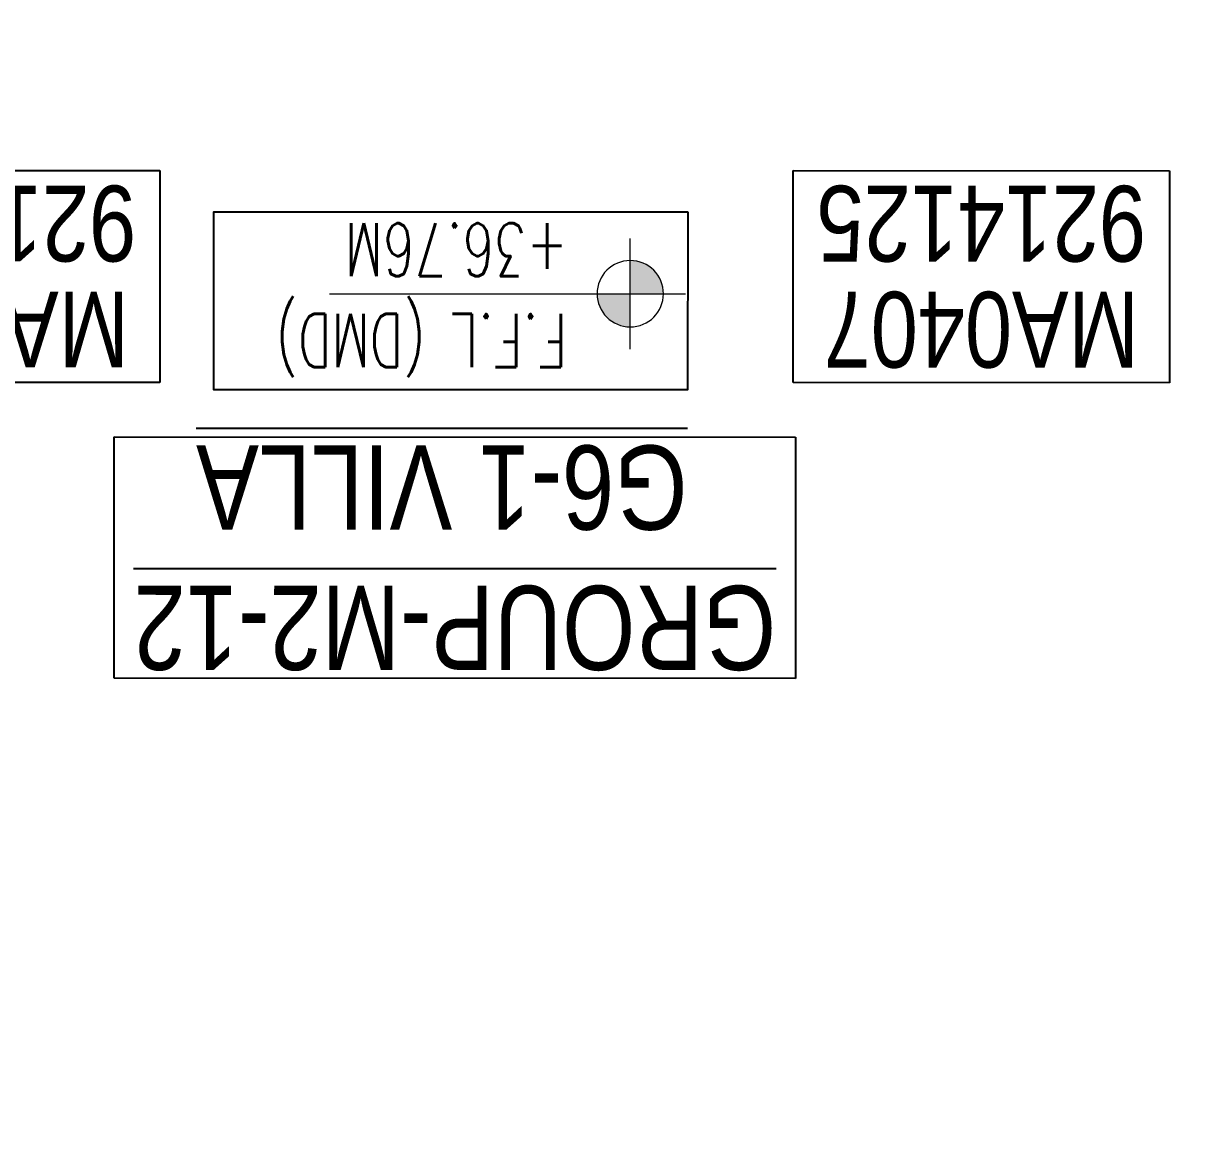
# Model space of a CAD drawing. Header units: centimetres. Extents: x -6122352 to 6876996, y -1694241 to 2592194.
# Drawn here: x 195497 to 202392, y -35099 to -28466 of the extents above; entities that cross this region are included whole.
import ezdxf
from ezdxf.xclip import XClip

# ---------------------------------------------------------------- set-up
doc = ezdxf.new("R2010")
doc.units = ezdxf.units.CM
doc.header["$MEASUREMENT"] = 0
doc.header["$XCLIPFRAME"] = 2
for name, pattern in [('DASHED2', [0.375, 0.25, -0.125]), ('XR-AR-MID-SETTING OUT FOR MASTER$0$23585-XR-AR-MID-GROUND FLOOR$0$23261-XR-AR-SI-GF$0$HIDDEN', [0.375, 0.25, -0.125]), ('XR-AR-MID-SETTING OUT FOR MASTER$0$23585-XR-AR-MID-GROUND FLOOR$0$945-4P-1-101-GROUND FLOOR PLAN$0$XR-MIDDLE-GROUND FLOOR PLAN$0$HIDDEN', [9.524999999999999, 6.35, -3.175]), ('XR-AR-MID-SETTING OUT FOR MASTER$0$23585-XR-AR-MID-GROUND FLOOR$0$945-4P-1-101-GROUND FLOOR PLAN$0$XR-MIDDLE-GROUND FLOOR PLAN$0$HIDDEN2', [0.1875, 0.125, -0.0625])]:
    doc.linetypes.add(name, pattern=pattern)
for name, color, linetype, lineweight in [('23585-XR-AR-DAMAC PLOT LIMITS$0$1-Mid units', 41, 'Continuous', 5), ('@ Foundations', 4, 'DASHED2', 50), ('A-ANNO-TEXT', 3, 'Continuous', 25), ('XR-AR-MID-SETTING OUT FOR MASTER$0$23585-XR-AR-MID-GROUND FLOOR$0$$A-GLAZ-WNDO', 232, 'Continuous', 9), ('XR-AR-MID-SETTING OUT FOR MASTER$0$23585-XR-AR-MID-GROUND FLOOR$0$$A-WALL', 1, 'Continuous', 5), ('XR-AR-MID-SETTING OUT FOR MASTER$0$23585-XR-AR-MID-GROUND FLOOR$0$A-DOOR-FULL', 1, 'Continuous', 9), ('XR-AR-MID-SETTING OUT FOR MASTER$0$23585-XR-AR-MID-GROUND FLOOR$0$A-EQUP-KITN-PLAN', 202, 'Continuous', 9), ('XR-AR-MID-SETTING OUT FOR MASTER$0$23585-XR-AR-MID-GROUND FLOOR$0$A-FLOR-OVHD', 9, 'XR-AR-MID-SETTING OUT FOR MASTER$0$23585-XR-AR-MID-GROUND FLOOR$0$23261-XR-AR-SI-GF$0$HIDDEN', 15), ('XR-AR-MID-SETTING OUT FOR MASTER$0$23585-XR-AR-MID-GROUND FLOOR$0$A-GLAZ-SILL', 8, 'Continuous', 5), ('XR-AR-MID-SETTING OUT FOR MASTER$0$23585-XR-AR-MID-GROUND FLOOR$0$A-GLAZ-WNDO', 232, 'Continuous', 9), ('XR-AR-MID-SETTING OUT FOR MASTER$0$23585-XR-AR-MID-GROUND FLOOR$0$A-WALL', 7, 'Continuous', 30), ('XR-AR-MID-SETTING OUT FOR MASTER$0$23585-XR-AR-MID-GROUND FLOOR$0$A-WALL-FNSH', 9, 'Continuous', 5), ('XR-AR-MID-SETTING OUT FOR MASTER$0$23585-XR-AR-MID-GROUND FLOOR$0$S-COLS', 51, 'Continuous', 40), ('Xref group 33-41$0$36-TAGLVL', 23, 'Continuous', 9)]:
    doc.layers.add(name, color=color, linetype=linetype, lineweight=lineweight)
for name, color, linetype in [('@MI-REF LAYER', 7, 'Continuous'), ('B_TH_4', 7, 'Continuous'), ('XR-AR-MID-SETTING OUT FOR MASTER$0$23585-XR-AR-MID-GROUND FLOOR$0$A-Flor-Hral', 3, 'Continuous'), ('XR-AR-MID-SETTING OUT FOR MASTER$0$23585-XR-AR-MID-GROUND FLOOR$0$A-Flor-Strs', 1, 'Continuous'), ('XR-AR-MID-SETTING OUT FOR MASTER$0$23585-XR-AR-MID-GROUND FLOOR$0$G-SHAD-20', 251, 'Continuous'), ('XR-AR-MID-SETTING OUT FOR MASTER$0$23585-XR-AR-MID-GROUND FLOOR$0$GS-HATCH-FLOOR TILE', 251, 'Continuous'), ('Xref group 33-41$0$S-LEVELS', 2, 'Continuous'), ('Xref group 33-41$0$TYPICAL NEW PROFILE', 3, 'Continuous')]:
    doc.layers.add(name, color=color, linetype=linetype)
doc.styles.add('Xref group 33-41$0$1710 X BOUNDARY WALL OPTION 1$0$Ariel', font='arial.ttf', dxfattribs={"width": 0.8})
doc.styles.add('Xref group 33-41$0$DLT_TEXT', font='romans.shx', dxfattribs={"width": 0.7})
doc.styles.add('Xref group 33-41$0$Overall SOP Plan$0$LAC-609-NG10-1-XREF-GRID-125SC$0$GRID-DIM-NO', font='arial.ttf', dxfattribs={"width": 0.8})

# ---------------------------------------------------------------- blocks, each defined once
blk = doc.blocks.new('23585-XR-AR-DAMAC PLOT LIMITS')
at = {"layer": '23585-XR-AR-DAMAC PLOT LIMITS$0$1-Mid units', "color": 251, "true_color": 0x636466}
for points in [[(496556.4001000002, 2769014.2083), (496538.7049000002, 2769030.4221), (496542.7582999999, 2769034.845899999), (496560.4537000004, 2769018.632099999)], [(496552.3466999996, 2769009.784499999), (496534.6514999997, 2769025.998299999), (496538.7049000002, 2769030.4221), (496556.4001000002, 2769014.2083)]]:
    blk.add_lwpolyline(points, close=True, dxfattribs=at)
blk = doc.blocks.new('A$Cf093b529')
at = {"layer": 'A-ANNO-TEXT'}
blk.add_blockref('23585-XR-AR-DAMAC PLOT LIMITS', (-495391.9901121984, -2768603.441896566), dxfattribs=at)
blk = doc.blocks.new('*U27')
for points in [[(91, -5.684341886080801e-14), (41, -5.684341886080801e-14), (41, 1021), (91, 1021)], [(0, 0), (38, -5.684341886080801e-14), (38, -50), (50, -50), (50, -249.9999019090924), (0, -249.9999019090924)], [(1100, 2.842170943040401e-14), (1062, -2.842170943040401e-14), (1062, -49.99999999999997), (1050, -49.99999999999997), (1050, -249.9999019090924), (1100, -249.9999019090924)]]:
    blk.add_lwpolyline(points, close=True)
at = {"color": 8, "linetype": 'XR-AR-MID-SETTING OUT FOR MASTER$0$23585-XR-AR-MID-GROUND FLOOR$0$945-4P-1-101-GROUND FLOOR PLAN$0$XR-MIDDLE-GROUND FLOOR PLAN$0$HIDDEN2'}
blk.add_arc((41, -5.684341886080801e-14), 1021, 1.594950045944486e-15, 90, dxfattribs=at)
at = {"layer": 'XR-AR-MID-SETTING OUT FOR MASTER$0$23585-XR-AR-MID-GROUND FLOOR$0$A-GLAZ-SILL', "linetype": 'XR-AR-MID-SETTING OUT FOR MASTER$0$23585-XR-AR-MID-GROUND FLOOR$0$945-4P-1-101-GROUND FLOOR PLAN$0$XR-MIDDLE-GROUND FLOOR PLAN$0$HIDDEN2', "ltscale": 3}
blk.add_lwpolyline([(0, 0), (1100, 0), (1100, -249.9999019090924), (0, -249.9999019090924)], close=True, dxfattribs=at)
blk = doc.blocks.new('XR-AR-MID-SETTING OUT FOR MASTER$0$23585-XR-AR-MID-GROUND FLOOR$0$945-4P-1-101-GROUND FLOOR PLAN$0$XR-MIDDLE-GROUND FLOOR PLAN$0$A$C69996ABC')
at = {"layer": 'XR-AR-MID-SETTING OUT FOR MASTER$0$23585-XR-AR-MID-GROUND FLOOR$0$A-FLOR-OVHD', "linetype": 'XR-AR-MID-SETTING OUT FOR MASTER$0$23585-XR-AR-MID-GROUND FLOOR$0$945-4P-1-101-GROUND FLOOR PLAN$0$XR-MIDDLE-GROUND FLOOR PLAN$0$HIDDEN2', "ltscale": 5}
for p, q in [((-1.567610912189821e-07, 0.8999993633871721), (0.09999984323878941, 0.8999992964713464)), ((-1.567610912189821e-07, 0.8999993633871721), (-1.567612066821766e-07, -6.366128229018386e-07)), ((-1.567612066821766e-07, -6.366128229018386e-07), (0.09999984323878763, -7.035294533608294e-07))]:
    blk.add_line(p, q, dxfattribs=at)
blk.add_lwpolyline([(0.09999984323878763, 0.8499993633871732), (0.2499998432387915, 0.4499993633871799), (0.1000013713221097, 0.04999936338717248)], dxfattribs=at)
at = {"layer": 'XR-AR-MID-SETTING OUT FOR MASTER$0$23585-XR-AR-MID-GROUND FLOOR$0$A-GLAZ-WNDO'}
for p, q in [((0.09999984323878763, 0.8499993633871732), (0.09999984323878763, 0.8999993633871703)), ((0.09999984323878941, 0.8999993633871721), (0.09999984323878763, -6.366128264545523e-07)), ((0.2499998432387809, 0.8999993633871703), (0.2499998432387809, 0.8499993633871732)), ((0.2499998432387809, 0.8499993633871732), (0.09999984323878763, 0.8499993633871732)), ((0.2499998432387809, 0.8499993633871732), (0.2499998432387809, 0.04999936338717248)), ((0.09999984323878763, -6.366128246781955e-07), (0.09999984323878763, 0.04999936338717248)), ((0.09999984323878763, 0.04999936338717248), (0.2499998432387809, 0.04999936338717248)), ((0.249999843238875, -6.366128388890502e-07), (0.249999843238875, 0.04999936338715827))]:
    blk.add_line(p, q, dxfattribs=at)
for points in [[(0.2499986387444419, 0.8999993968456259), (0.0999998435430971, 0.8999992964713464)], [(0.09999984323878763, -7.035294533608294e-07), (0.2499998432388448, -6.366128317836228e-07)]]:
    blk.add_lwpolyline(points, dxfattribs=at)
blk.add_lwpolyline([(0.2499998432387951, 0.8499993633871732), (0.2499998432387933, 0.04999936338717248), (0.1999998432387962, 0.04999936338717248), (0.1999998432387962, 0.8499993633871732)], close=True, dxfattribs=at)
blk = doc.blocks.new('XR-AR-MID-SETTING OUT FOR MASTER$0$23585-XR-AR-MID-GROUND FLOOR$0$945-4P-1-101-GROUND FLOOR PLAN$0$XR-MIDDLE-GROUND FLOOR PLAN$0$BREAK LINE1')
blk.add_lwpolyline([(648.1633601741578, -6.16698093744526, 0, 0, 0), (100.7725748287976, -6.16698093744526, 16.74478720384293, 16.74478720384293, 0), (38.27257482879577, -177.8843240237456, 16.74478720384293, 16.74478720384293, 0), (-86.72742517120423, 165.5503621488551, 16.74478720384293, 16.74478720384293, 0), (-149.2274251712042, -6.166980937447079, 0, 0, 0), (-912.0704092131346, -6.166980937441622, 0, 0, 0)], format="xyseb")
blk = doc.blocks.new('XR-AR-MID-SETTING OUT FOR MASTER$0$23585-XR-AR-MID-GROUND FLOOR$0$945-4P-1-101-GROUND FLOOR PLAN$0$XR-MIDDLE-GROUND FLOOR PLAN$0$WRFWF')
at = {"layer": 'XR-AR-MID-SETTING OUT FOR MASTER$0$23585-XR-AR-MID-GROUND FLOOR$0$A-FLOR-OVHD', "linetype": 'XR-AR-MID-SETTING OUT FOR MASTER$0$23585-XR-AR-MID-GROUND FLOOR$0$945-4P-1-101-GROUND FLOOR PLAN$0$XR-MIDDLE-GROUND FLOOR PLAN$0$HIDDEN', "ltscale": 0.1}
for p, q in [((9250.00889430586, 14089.9999996908), (9250.008894346622, 9909.449274283641)), ((10350.00889432596, 14089.44927426482), (9250.008894305867, 14089.44927426484)), ((10350.00889432159, 13809.44927426483), (9250.008894308598, 13809.44927426484)), ((10350.00889431722, 13529.44927426483), (9250.008894311328, 13529.44927426484)), ((10350.00889431286, 13249.44927426483), (9250.008894314058, 13249.44927426484)), ((10350.00889431286, 12969.44927426484), (9250.008894314054, 12969.44927426485)), ((10350.00889431285, 12689.44927426484), (9250.00889431405, 12689.44927426486)), ((10350.00889431285, 12409.44927426485), (9250.008894314047, 12409.44927426486)), ((10350.00889431284, 12129.44927426485), (9250.008894314044, 12129.44927426487)), ((10350.00889431284, 11849.44927426486), (9250.00889431404, 11849.44927426487)), ((10350.00889431284, 11569.44927426486), (9250.008894314036, 11569.44927426488)), ((10350.00889431283, 11289.44927426487), (9250.00889431403, 11289.44927426488)), ((10350.00889431283, 11009.44927426487), (9250.008894314027, 11009.44927426489)), ((10350.00889432794, 11009.4492742833), (10350.00889432794, 9909.449274272882)), ((10350.00889432794, 9909.449274272882), (9250.008894346622, 9909.449274283641))]:
    blk.add_line(p, q, dxfattribs=at)
blk.add_lwpolyline([(10350.00889430916, 14369.99999969173), (10350.00889431698, 11009.4492742833)], dxfattribs=at)
blk = doc.blocks.new('XR-AR-MID-SETTING OUT FOR MASTER$0$23585-XR-AR-MID-GROUND FLOOR$0$945-4P-1-101-GROUND FLOOR PLAN$0$XR-MIDDLE-GROUND FLOOR PLAN$0$ASDASDASD')
blk.add_wipeout([(-42428.49006074868, 24502.348435747233), (-42278.49006074868, 24502.348435747143), (-42278.490060748925, 24052.348435747146), (-42428.49006074892, 24052.34843574723)])
blk.add_hatch(color=256).paths.add_polyline_path([(-42428.49006074868, 24502.34843574724), (-42278.49006074868, 24502.34843574715), (-42428.49006074893, 24052.34843574724)])
for p, q in [((-42278.49006074868, 24502.34843574715), (-42428.49006074868, 24502.34843574724)), ((-42428.49006074868, 24502.34843574724), (-42428.49006074893, 24052.34843574724)), ((-42428.49006074893, 24052.34843574724), (-42278.49006074868, 24502.34843574715)), ((-42278.49006074893, 24052.34843574715), (-42278.49006074868, 24502.34843574715)), ((-42428.49006074893, 24052.34843574724), (-42278.49006074893, 24052.34843574715))]:
    blk.add_line(p, q)
blk = doc.blocks.new('*U773')
for points in [[(91, -5.684341886080801e-14), (41, -5.684341886080801e-14), (41, 1021), (91, 1021)], [(0, 0), (38, -5.684341886080801e-14), (38, -50), (50, -50), (50, -122.2246979483663), (0, -122.2246979483663)], [(1100, 2.842170943040401e-14), (1062, -2.842170943040401e-14), (1062, -49.99999999999997), (1050, -49.99999999999997), (1050, -122.2246979483662), (1100, -122.2246979483662)]]:
    blk.add_lwpolyline(points, close=True)
at = {"color": 8, "linetype": 'XR-AR-MID-SETTING OUT FOR MASTER$0$23585-XR-AR-MID-GROUND FLOOR$0$945-4P-1-101-GROUND FLOOR PLAN$0$XR-MIDDLE-GROUND FLOOR PLAN$0$HIDDEN2'}
blk.add_arc((41, -5.684341886080801e-14), 1021, 1.594950045944486e-15, 90, dxfattribs=at)
at = {"layer": 'XR-AR-MID-SETTING OUT FOR MASTER$0$23585-XR-AR-MID-GROUND FLOOR$0$A-GLAZ-SILL', "linetype": 'XR-AR-MID-SETTING OUT FOR MASTER$0$23585-XR-AR-MID-GROUND FLOOR$0$945-4P-1-101-GROUND FLOOR PLAN$0$XR-MIDDLE-GROUND FLOOR PLAN$0$HIDDEN2', "ltscale": 3}
blk.add_lwpolyline([(0, 0), (1100, 0), (1100, -122.2246979483662), (0, -122.2246979483662)], close=True, dxfattribs=at)
blk = doc.blocks.new('XR-AR-MID-SETTING OUT FOR MASTER$0$23585-XR-AR-MID-GROUND FLOOR$0$A$C08698786')
at = {"layer": 'XR-AR-MID-SETTING OUT FOR MASTER$0$23585-XR-AR-MID-GROUND FLOOR$0$S-COLS', "color": 252, "lineweight": 30}
blk.add_lwpolyline([(-100.1111845970154, 16144.64576864243), (-100.111184835434, 14944.64576864243), (99.88881516456604, 14944.64576816559), (99.88881492614746, 16144.64576816559)], close=True, dxfattribs=at)
blk = doc.blocks.new('XR-AR-MID-SETTING OUT FOR MASTER')
at = {"layer": 'XR-AR-MID-SETTING OUT FOR MASTER$0$23585-XR-AR-MID-GROUND FLOOR$0$A-EQUP-KITN-PLAN', "color": 8}
for p, q in [((3900.071841031313, 15202.66031169891), (5500.076263219118, 15202.66031217575)), ((3900.071840971708, 14952.66031217575), (3900.071841031313, 15202.66031169891)), ((3500.047055631876, 14252.66031169891), (5300.028238087893, 14252.66031217575)), ((4404.893656820059, 11502.66881656647), (4404.895194619894, 12102.66970968246)), ((4404.895194619894, 12102.66970968246), (5300.027079373598, 12102.66431617737))]:
    blk.add_line(p, q, dxfattribs=at)
at = {"layer": 'XR-AR-MID-SETTING OUT FOR MASTER$0$23585-XR-AR-MID-GROUND FLOOR$0$A-Flor-Hral', "color": 8}
blk.add_lwpolyline([(100.008808940649, 14902.65850448608), (2090.008809119463, 14902.65850496292), (2090.008808881044, 14852.65850448608), (100.0088091790676, 14852.65850496292)], dxfattribs=at)
at = {"layer": 'XR-AR-MID-SETTING OUT FOR MASTER$0$23585-XR-AR-MID-GROUND FLOOR$0$A-FLOR-OVHD', "color": 8, "linetype": 'XR-AR-MID-SETTING OUT FOR MASTER$0$23585-XR-AR-MID-GROUND FLOOR$0$23261-XR-AR-SI-GF$0$HIDDEN', "ltscale": 5}
for p, q in [((5500.000221520662, 14952.65890216827), (3899.995457738638, 14952.65890169144)), ((3900.071499198675, 14852.66031217575), (5500.076263397932, 14852.66031265259)), ((3400.046698898077, 14152.65701627731), (3400.011432737112, 12202.66620731354)), ((3500.053779155016, 12202.66576147079), (3500.053778856993, 14152.65753126144))]:
    blk.add_line(p, q, dxfattribs=at)
blk.add_lwpolyline([(2749.981962949038, 12002.63648319244), (3249.976088136435, 12002.63648366928), (3249.976087421179, 11502.65313434601), (2749.981963723898, 11502.65313434601)], close=True, dxfattribs=at)
for points in [[(2749.981962949038, 12002.63648319244), (3249.976087421179, 11502.65313434601)], [(2749.981963723898, 11502.65313434601), (3249.976088136435, 12002.63648366928)]]:
    blk.add_lwpolyline(points, dxfattribs=at)
at = {"layer": 'XR-AR-MID-SETTING OUT FOR MASTER$0$23585-XR-AR-MID-GROUND FLOOR$0$A-Flor-Strs', "color": 8}
for p, q in [((2040.00880882144, 14952.65850496292), (100.0088088214397, 14952.65850496292)), ((1200.008809238672, 14952.65850496292), (1200.008808940649, 14902.65850400925)), ((1480.008808463812, 14952.65850496292), (1480.008808642626, 14902.65850543976)), ((1760.008809119463, 14952.65850448608), (1760.008808940649, 14902.65850448608)), ((2040.00880882144, 14952.65850496292), (2040.008809179068, 14902.65850400925)), ((1200.008808404207, 14852.65850448608), (1200.00880882144, 13952.65850496292)), ((1480.008808940649, 14852.65850448608), (1480.008808940649, 13952.65850400925)), ((1760.008809119463, 14852.65850448608), (1760.008808523417, 13952.65850448608)), ((2040.008808940649, 14852.65850448608), (2040.008808881044, 13952.65850448608)), ((1480.008808881044, 13902.65850496292), (1480.008808583021, 13852.65850496292)), ((1760.008809000254, 13902.65850448608), (1760.008809000254, 13852.65850496292)), ((2040.008808881044, 13902.65850496292), (2040.008808881044, 13852.65850400925)), ((1100.008809238672, 13852.65850496292), (100.0088088810444, 13852.65850400925)), ((1200.00880882144, 13852.65850448608), (1200.008808583021, 13573.20923042297)), ((1100.008808940649, 13572.65850400925), (100.008808940649, 13572.65850448608)), ((1200.008809119463, 13572.65850448608), (1150.008809417486, 13572.65850448608))]:
    blk.add_line(p, q, dxfattribs=at)
blk.add_lwpolyline([(1200.008809119463, 13902.65850448608), (1200.008808881044, 13852.65850400925), (1150.008809179068, 13852.65850496292)], dxfattribs=at)
at = {"layer": 'XR-AR-MID-SETTING OUT FOR MASTER$0$23585-XR-AR-MID-GROUND FLOOR$0$A-Flor-Strs', "color": 8, "const_width": 15.00000006679886}
blk.add_lwpolyline([(455.1530921757221, 13685.15850496292), (650.0088085234165, 13572.65850496292), (844.8645255863667, 13685.15850543976)], dxfattribs=at)
at = {"layer": 'XR-AR-MID-SETTING OUT FOR MASTER$0$23585-XR-AR-MID-GROUND FLOOR$0$A-Flor-Strs', "color": 8}
blk.add_circle((2040.008809119463, 14402.65850496292), 45.00000020605513, dxfattribs=at)
at = {"layer": 'XR-AR-MID-SETTING OUT FOR MASTER$0$23585-XR-AR-MID-GROUND FLOOR$0$A-WALL', "color": 8}
for points in [[(3900.046799689531, 14852.65960979462), (3900.046799749136, 14952.65960931778), (3400.047055512667, 14952.661257267), (3400.046698898077, 14152.65701627731), (3500.047055453062, 14152.6577372551), (3500.047055572271, 14852.65960979462)], [(1950.000811725855, 13202.63829565048), (2000.00029399991, 13202.63829565048), (2000.00945982337, 13652.63829517365), (1950.000810950994, 13652.63829469681)], [(3400.011432737112, 12202.66620731354), (3500.05377843976, 12202.66548633575), (3500.054259866476, 11502.6662735939), (4400.00315502286, 11502.6662735939), (4400.003322631121, 11252.66687631607), (3650.009347468615, 11252.66637420654), (3650.00999417901, 11027.59896087646), (3399.999906569719, 11027.60113668442)]]:
    blk.add_lwpolyline(points, close=True, dxfattribs=at)
for points in [[(3500.047055572271, 14852.65960979462), (3400.047011226416, 14852.65965414047)], [(2100.039519578218, 11049.97698402405), (2100.039519578218, 10949.99824142456)]]:
    blk.add_lwpolyline(points, dxfattribs=at)
at = {"layer": 'XR-AR-MID-SETTING OUT FOR MASTER$0$23585-XR-AR-MID-GROUND FLOOR$0$A-WALL-FNSH', "color": 8}
for points in [[(2080.02239587903, 10929.99824142456), (119.995479375124, 10929.99824142456), (119.9793129861355, 8972.785739421844), (1100.04861047864, 8972.787498474121), (1100.048610597849, 8952.787498474121)], [(2099.966006189585, 9949.988984107971), (2079.984055787325, 9949.990225315094), (2080.02239587903, 10929.99824142456)]]:
    blk.add_lwpolyline(points, dxfattribs=at)
at = {"layer": 'XR-AR-MID-SETTING OUT FOR MASTER$0$23585-XR-AR-MID-GROUND FLOOR$0$$A-GLAZ-WNDO', "color": 8, "xscale": 1000.000000000049, "yscale": 1000.000000000049, "zscale": 1000.000000000049, "rotation": 90}
blk.add_blockref('XR-AR-MID-SETTING OUT FOR MASTER$0$23585-XR-AR-MID-GROUND FLOOR$0$945-4P-1-101-GROUND FLOOR PLAN$0$XR-MIDDLE-GROUND FLOOR PLAN$0$A$C69996ABC', (5300.002552062273, 11252.66763496399), dxfattribs=at)
at = {"layer": 'XR-AR-MID-SETTING OUT FOR MASTER$0$23585-XR-AR-MID-GROUND FLOOR$0$$A-WALL', "color": 8}
blk.add_blockref('XR-AR-MID-SETTING OUT FOR MASTER$0$23585-XR-AR-MID-GROUND FLOOR$0$945-4P-1-101-GROUND FLOOR PLAN$0$XR-MIDDLE-GROUND FLOOR PLAN$0$WRFWF', (-9150.000085562468, -796.7907695770264), dxfattribs=at)
at = {"layer": 'XR-AR-MID-SETTING OUT FOR MASTER$0$23585-XR-AR-MID-GROUND FLOOR$0$A-DOOR-FULL', "color": 8, "xscale": 0.8181820445283869, "yscale": 0.8181820445283869, "zscale": 0.8181820445283869, "rotation": 90}
blk.add_blockref('*U773', (2100.065477222204, 11149.97698354721), dxfattribs=at)
at = {"layer": 'XR-AR-MID-SETTING OUT FOR MASTER$0$23585-XR-AR-MID-GROUND FLOOR$0$A-DOOR-FULL', "color": 8, "rotation": 90}
blk.add_blockref('*U27', (3399.986430436373, 9927.598960399628), dxfattribs=at)
at = {"layer": 'XR-AR-MID-SETTING OUT FOR MASTER$0$23585-XR-AR-MID-GROUND FLOOR$0$A-FLOR-OVHD', "color": 8, "linetype": 'XR-AR-MID-SETTING OUT FOR MASTER$0$23585-XR-AR-MID-GROUND FLOOR$0$23261-XR-AR-SI-GF$0$HIDDEN', "ltscale": 5, "xscale": -0.9999999999999997, "rotation": 194.2810957359752}
blk.add_blockref('XR-AR-MID-SETTING OUT FOR MASTER$0$23585-XR-AR-MID-GROUND FLOOR$0$945-4P-1-101-GROUND FLOOR PLAN$0$XR-MIDDLE-GROUND FLOOR PLAN$0$BREAK LINE1', (675.0088040530682, 13433.20923042297), dxfattribs=at)
at = {"layer": 'XR-AR-MID-SETTING OUT FOR MASTER$0$23585-XR-AR-MID-GROUND FLOOR$0$G-SHAD-20', "color": 8}
blk.add_blockref('XR-AR-MID-SETTING OUT FOR MASTER$0$23585-XR-AR-MID-GROUND FLOOR$0$945-4P-1-101-GROUND FLOOR PLAN$0$XR-MIDDLE-GROUND FLOOR PLAN$0$ASDASDASD', (44478.49782505631, -10849.71202945709), dxfattribs=at)
at = {"layer": 'XR-AR-MID-SETTING OUT FOR MASTER$0$23585-XR-AR-MID-GROUND FLOOR$0$A-Flor-Hral', "color": 8}
blk.add_lwpolyline([(1150.008809179068, 13560.48195743561), (1150.008809059858, 13902.65850496292), (2090.008809238672, 13902.65850496292), (2090.008809119463, 13952.65850496292), (1100.008808940649, 13952.65850448608), (1100.008809119463, 13547.75468444824)], dxfattribs=at)
at = {"layer": 'XR-AR-MID-SETTING OUT FOR MASTER$0$23585-XR-AR-MID-GROUND FLOOR$0$A-Flor-Strs', "color": 8}
blk.add_lwpolyline([(650.0088085234165, 13572.65850496292), (650.008808940649, 14402.65850448608), (2040.008809119463, 14402.65850496292)], dxfattribs=at)
at = {"layer": 'XR-AR-MID-SETTING OUT FOR MASTER$0$23585-XR-AR-MID-GROUND FLOOR$0$A-WALL', "color": 8}
for points in [[(99.99999931454659, 19472.65428209305), (-99.99999925494194, 19472.65428256989), (-99.998236566782, 5500.00000667572), (100.0017631351948, 5500.000006198883), (99.9995484650135, 8850.141927242279), (1100.048611491919, 8850.10940027237), (1100.048611015081, 8950.109399795532), (100.03925588727, 8950.072475910187), (100.0088088810444, 10949.9982419014), (2099.951952844858, 10949.99824142456), (2099.998660355806, 9950.143901348114), (2199.988806992769, 9950.143900871277), (2200.057162195444, 11149.97698402405), (2100.075846284628, 11149.97698354721), (2100.039519578218, 11049.97698402405), (100.0088088810444, 11049.99824142456)], [(2200.013650625944, 13652.63605213165), (2200.017217665911, 13652.6360502243), (2200.024336546659, 13852.63604974747), (1199.974533885717, 13852.65850543976), (1199.974534541368, 13752.66171360016), (1850.013650208712, 13752.64729642868), (1850.013650685549, 13102.64278697968), (2100.128742069006, 13102.63829755783), (2100.128742545843, 12652.63829708099), (1949.986809521914, 12652.64009141922), (1949.9868093431, 12552.35255002975), (2100.055755704641, 12552.35255050659), (2100.016017049551, 12049.97720527649), (2199.959899276495, 12049.97720527649), (2199.999632865191, 13202.6360502243), (2050.003180772066, 13202.63829612732), (2050.012347489595, 13652.63829517365), (2200.019845813513, 13652.63604927063)]]:
    blk.add_lwpolyline(points, close=True, dxfattribs=at)
at = {"layer": 'XR-AR-MID-SETTING OUT FOR MASTER$0$23585-XR-AR-MID-GROUND FLOOR$0$GS-HATCH-FLOOR TILE', "color": 8}
blk.add_blockref('XR-AR-MID-SETTING OUT FOR MASTER$0$23585-XR-AR-MID-GROUND FLOOR$0$A$C08698786', (-1.490116119384766e-07, 0), dxfattribs=at)
blk = doc.blocks.new('MID UNIT')
at = {"xscale": 0.001, "yscale": 0.001, "zscale": 0.001}
blk.add_blockref('XR-AR-MID-SETTING OUT FOR MASTER', (0, 0), dxfattribs=at)
blk = doc.blocks.new('TH_4')
at = {"xscale": -1}
blk.add_blockref('MID UNIT', (495814.3053798475, 2769130.514097063), dxfattribs=at)
blk.add_blockref('MID UNIT', (495814.3053798428, 2769130.514097063))
blk = doc.blocks.new('A$C780da55d')
at = {"layer": 'B_TH_4', "xscale": 1.000039159572381, "yscale": 1.000039159572381, "zscale": 1.000039159572381}
blk.add_blockref('TH_4', (-495814.0704651335, -2769239.302089663), dxfattribs=at)
blk = doc.blocks.new('23585-XR-AR-MALDIVE-2$0$TH_4')
blk.add_blockref('A$C780da55d', (495794.655359471, 2769130.864096801))
at = {"layer": '@ Foundations', "linetype": 'DASHED2', "ltscale": 0.25}
blk.add_lwpolyline([(495812.9555292943, 2769144.710129024), (495815.6555292943, 2769144.710129024), (495815.6555292943, 2769147.210129024), (495812.9555292943, 2769147.210129024)], close=True, dxfattribs=at)
blk = doc.blocks.new('Xref group 33-41$0$LVL  ATTR')
at = {"color": 7}
blk.add_wipeout([(-0.33727806633866564, 0.38352486299273547), (1.8973092599409713, 0.38352486299273547), (1.8973092599409713, -0.45047952129880775), (-0.33727806633866564, -0.4504795212988073)], dxfattribs=at)
at = {"layer": 'Xref group 33-41$0$36-TAGLVL', "extrusion": (-4.888139810645865e-07, 1.406522031717416e-17, 0.9999999999998805)}
h = blk.add_hatch(color=252, dxfattribs=at)
h.paths.add_polyline_path([(-0.06536514837319736, 0.1562500046566129, 0.4142135623730951), (-0.2216151483731973, 4.656612873077392e-09), (-0.06536514837319736, 4.656612873077392e-09)])
h.paths.add_polyline_path([(0.09088485162680264, 4.656612873077392e-09), (-0.06536514837319736, 4.656612873077392e-09), (-0.06536514837319736, -0.1562499953433871, 0.4142135623730951)])
at = {"layer": 'Xref group 33-41$0$36-TAGLVL', "extrusion": (-4.888139810645865e-07, 1.406522031717408e-17, 0.9999999999998805)}
for p, q in [((-0.06536515014719235, -0.2604166821887048), (-0.06536515014719235, 0.2604166511446238)), ((1.351057254982072, -1.396983861923218e-08, 5.262988010916589e-07), (-0.3253053234689158, -1.396983861923218e-08, -1.018362459642307e-07))]:
    blk.add_line(p, q, dxfattribs=at)
blk.add_circle((-0.06536514830387681, -4.494034574497252e-25, 3.195139836529895e-08), 0.15625, dxfattribs=at)
at = {"layer": 'Xref group 33-41$0$S-LEVELS', "color": 1}
blk.add_lwpolyline([(-0.3372780663386656, 0.3835248629927364), (1.897309259940972, 0.3835248629927364), (1.897309259940972, -0.4504795212988069), (-0.3372780663386656, -0.4504795212988069)], close=True, dxfattribs=at)
at = {"layer": 'Xref group 33-41$0$TYPICAL NEW PROFILE', "color": 3, "style": 'Xref group 33-41$0$DLT_TEXT', "width": 0.7}
for tag, p in [('+0.00M', (0.2413431143818681, 0.067100426539497, -0.0001437184612911057)), ('S.S.L', (0.2413431143818681, -0.3452672204089993, -0.0001437184612911057))]:
    blk.add_attdef(tag, p, '', height=0.2500000000000001, dxfattribs=at)

msp = doc.modelspace()

# ---------------------------------------------------------------- hatches: boundary and pattern name
at = {"layer": '@MI-REF LAYER'}
h = msp.add_hatch(dxfattribs=at)
h.set_pattern_fill('ANSI31', color=256, scale=1999.999998458916, angle=186.7183412143764)
h.set_pattern_definition([(231.7183412143764, (-2377109729.195271, -1504175463.930205), (196.2436825049419, -154.8819453021617), [])])
h.paths.add_polyline_path([(179637.1022880252, -23679.9835093552), (215938.3234554973, -23686.44343216668), (215936.1725942852, -37960.27444342025), (209685.9270964324, -37959.16211785759), (209686.1152405526, -37658.53251515768), (185884.6818729693, -37654.29697693976), (185884.7630206459, -37954.92662808129), (179634.5174026391, -37953.81437877599)])

# ---------------------------------------------------------------- block references
at = {"layer": '@MI-REF LAYER', "xscale": 1000, "yscale": 1000, "zscale": 1000, "rotation": 312.4882903633292}
msp.add_blockref('A$Cf093b529', (-891608.7329339073, 539022.7201118186), dxfattribs=at)

# ---------------------------------------------------------------- next in the draw order: block references
at = {"layer": '@MI-REF LAYER'}
ref = msp.add_blockref('23585-XR-AR-MALDIVE-2$0$TH_4', (496504862.4498472, 2769024055.547623), dxfattribs=dict(at, xscale=999.9999999999998, yscale=999.9999999999998, zscale=999.9999999999998, rotation=179.9898040398786))
XClip(ref).set_block_clipping_path([(495835.395434496, 2769130.514280566), (495835.3952705087, 2769154.444298339), (495826.305498607, 2769154.4144163365), (495820.30549567053, 2769154.414378845), (495814.30549083604, 2769154.414341355), (495808.30534843216, 2769154.4144513216), (495802.3053460559, 2769154.4144138293), (495793.2152887052, 2769154.454261816), (495793.2154342416, 2769130.515507221)])

# ---------------------------------------------------------------- next in the draw order: wipeouts: each hides what was drawn before it
at = {"color": 10}
msp.add_wipeout([(179637.10228802523, -23679.983509355203), (215938.32345549736, -23686.443432166678), (215936.17259428513, -37960.27444342025), (209685.9270964324, -37959.1621178576), (209686.11524055258, -37658.5325151577), (185884.68187296932, -37654.29697693976), (185884.76302064597, -37954.92662808127), (179634.51740263903, -37953.814378775984)], dxfattribs=at).dxf.layer = '@MI-REF LAYER'

# ---------------------------------------------------------------- next in the draw order: block references
at = {"layer": '@MI-REF LAYER', "color": 7}
ref = msp.add_blockref('Xref group 33-41$0$LVL  ATTR', (199021.2820492361, -30073.05816392542, -118.1866061406301), dxfattribs=dict(at, xscale=-1261.776681587609, yscale=1261.776681587609, zscale=1261.776681587609, rotation=359.9895907070348))
ref.add_attrib('S.S.L', 'F.F.L (DMD)', (198729.6046130651, -30193.21113166431, -118.3679467438009), dxfattribs={"layer": 'Xref group 33-41$0$TYPICAL NEW PROFILE', "color": 3, "height": 315.4441703969022, "rotation": 179.9895938984583, "style": 'Xref group 33-41$0$DLT_TEXT', "width": 0.7})
ref.add_attrib('+0.00M', '+36.76M ', (198732.3731755926, -29654.00963838369, -118.3679467438009), dxfattribs={"layer": 'Xref group 33-41$0$TYPICAL NEW PROFILE', "color": 3, "height": 315.4441703969022, "rotation": 179.9895938984583, "style": 'Xref group 33-41$0$DLT_TEXT', "width": 0.7})

# ---------------------------------------------------------------- next in the draw order: texts
at = {"layer": '@MI-REF LAYER', "color": 7, "char_height": 450, "width": 2056.8768805703, "attachment_point": 1, "rotation": 179.98916284672137, "line_spacing_factor": 0.8394388776454546, "style": 'Xref group 33-41$0$Overall SOP Plan$0$LAC-609-NG10-1-XREF-GRID-125SC$0$GRID-DIM-NO', "bg_fill": 19, "box_fill_scale": 1.2, "bg_fill_color": 256, "bg_fill_transparency": 0}
for s, insert in [('\\pxqc;MA0406\\P9218735', (196218.188721813, -30510.84066400197, -157.4610399852849)), ('\\pxqc;MA0407\\P9214125', (202218.0015408823, -30511.72339713578, -157.4610399852849))]:
    msp.add_mtext(s, dxfattribs=dict(at, insert=insert))
at = {"layer": '@MI-REF LAYER', "color": 3, "insert": (200035.9712557081, -32308.2758491078), "char_height": 500, "width": 3948.532521541532, "attachment_point": 1, "rotation": 179.9889286963586, "style": 'Xref group 33-41$0$1710 X BOUNDARY WALL OPTION 1$0$Ariel', "bg_fill": 19, "box_fill_scale": 1.1, "bg_fill_color": 256, "bg_fill_transparency": 0}
msp.add_mtext('\\pxqc;{\\LGROUP-M2-12  G6-1 VILLA}', dxfattribs=at)

# ---------------------------------------------------------------- next in the draw order: wipeouts: each hides what was drawn before it
msp.add_wipeout([(196652.05576694556, -36726.992417162604), (189682.5688819439, -36725.64842811318), (189683.28238753474, -33025.64849530311), (196652.76927260307, -33026.9924850164)]).dxf.layer = '@MI-REF LAYER'
at = {"color": 10}
msp.add_wipeout([(205577.3300030233, -33372.21989326023), (198391.60636161797, -33370.914416485895), (198391.0050473237, -36680.72405966235), (205576.73018254596, -36673.80875674862), (205577.3300026702, -33372.219893564165)], dxfattribs=at).dxf.layer = '@MI-REF LAYER'

# ---------------------------------------------------------------- next in the draw order: wipeouts: each hides what was drawn before it
msp.add_wipeout([(196652.76927228464, -33026.995107850424), (189683.28238812546, -33025.648495063586), (189682.57382454738, -36725.648427817534), (196652.05576710158, -36726.99241704271), (196652.76927239288, -33026.9951079686)], dxfattribs=at).dxf.layer = '@MI-REF LAYER'

doc.saveas('drawing.dxf')
